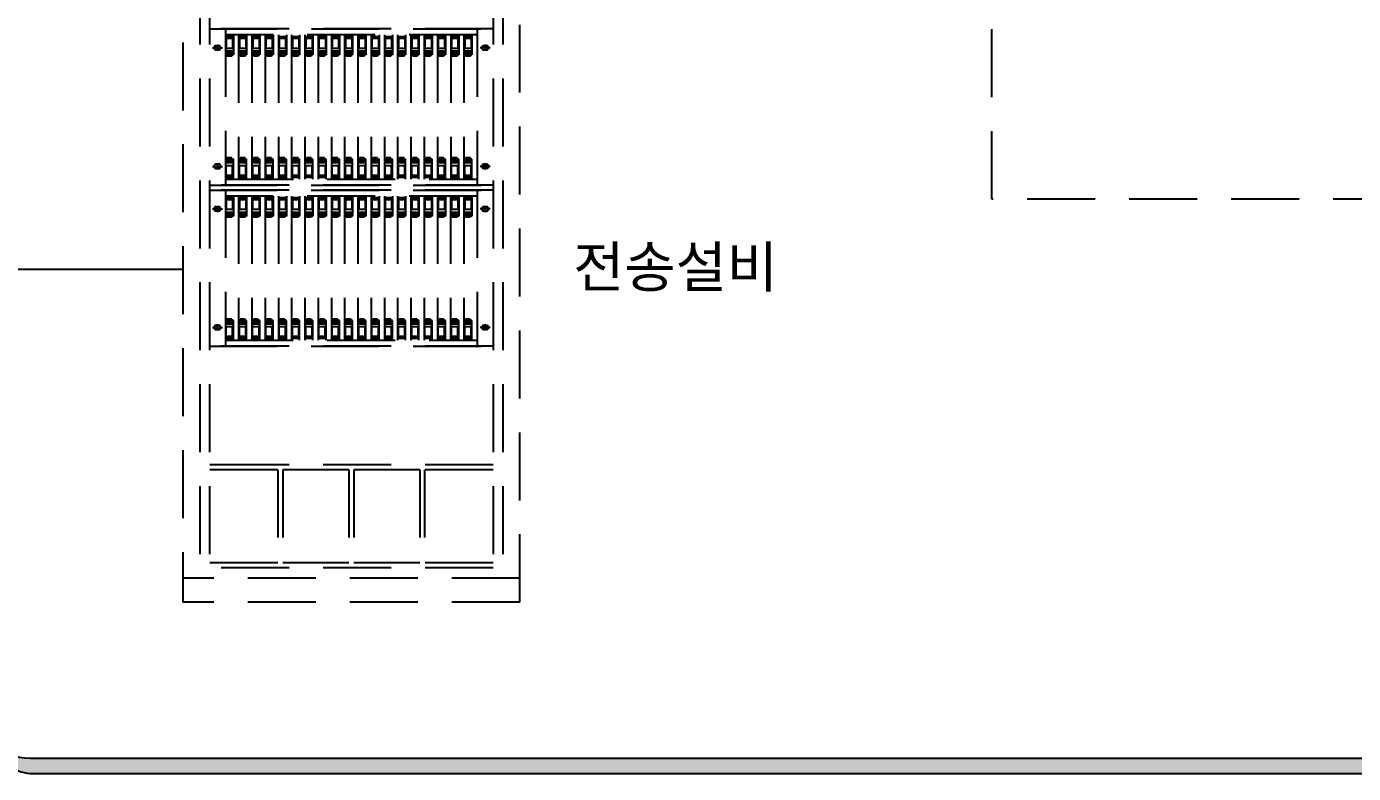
# Model space of a CAD drawing. Header units: millimetres. Extents: x 0 to 2521, y -5 to 594.
# Drawn here: x 2320.2 to 2417.8, y 279.1 to 334.1 of the extents above; entities that cross this region are included whole.
import ezdxf
from ezdxf.enums import TextEntityAlignment as Align

# ---------------------------------------------------------------- set-up
doc = ezdxf.new("R2010")
doc.units = ezdxf.units.MM
doc.header["$LTSCALE"] = 10
doc.linetypes.add('A-DASHD01', pattern=[0.75, 0.5, -0.25])
doc.linetypes.add('HIDDEN', pattern=[0.375, 0.25, -0.125])
for name, color, linetype in [('CZ-LIN1', 7, 'Continuous'), ('CZ-SYMB', 2, 'Continuous'), ('CZ-TABL', 7, 'Continuous'), ('TT-COMM-CABL', 4, 'Continuous'), ('TT-COMM-TEXT', 3, 'Continuous'), ('TT-WAVE-REPT', 4, 'Continuous')]:
    doc.layers.add(name, color=color, linetype=linetype)
doc.styles.get("Standard").update_dxf_attribs({"font": 'GulimChe.ttf'})

msp = doc.modelspace()

# ---------------------------------------------------------------- hatches: boundary and pattern name
at = {"layer": 'CZ-TABL'}
h = msp.add_hatch(color=256, dxfattribs=at)
edge = h.paths.add_edge_path()
edge.add_arc((2321.011, 283.656), 4.556, 172.75623, 263.45156)
edge.add_line((2320.491, 279.13), (2478.352, 279.13))
edge.add_arc((2478.352, 284.23), 5.101, 270, 360)
edge.add_line((2483.452, 284.23), (2483.452, 450.438))
edge.add_arc((2478.954, 449.954), 4.524, 6.13869, 97.65352)
edge.add_arc((2478.352, 450.438), 4, 0, 90, ccw=False)
edge.add_line((2482.352, 450.438), (2482.352, 284.23))
edge.add_arc((2478.352, 284.23), 4, -90, 0, ccw=False)
edge.add_line((2478.352, 280.23), (2320.491, 280.23))
edge.add_arc((2320.491, 284.23), 4, 180, 270, ccw=False)

# ---------------------------------------------------------------- linework, layer by layer
at = {"layer": 'CZ-LIN1', "ltscale": 10}
msp.add_lwpolyline([(2316.491, 454.438), (2478.352, 454.438, -0.414214), (2482.352, 450.438), (2482.352, 284.23, -0.414214), (2478.352, 280.23), (2320.491, 280.23, -0.414214), (2316.491, 284.23), (2316.491, 454.438)], format="xyb", close=True, dxfattribs=at)
at = {"layer": 'CZ-SYMB', "linetype": 'A-DASHD01'}
for p, q in [((2331.716, 355.423), (2331.716, 291.726)), ((2331.716, 355.423), (2331.716, 291.726)), ((2356.487, 291.726), (2356.487, 355.423)), ((2356.487, 291.726), (2356.487, 355.423)), ((2332.955, 352.769), (2332.955, 293.495)), ((2332.955, 352.769), (2332.955, 293.495)), ((2333.663, 352.769), (2333.663, 293.495)), ((2333.663, 352.769), (2333.663, 293.495)), ((2354.541, 352.769), (2354.541, 293.495)), ((2354.541, 352.769), (2354.541, 293.495)), ((2355.249, 352.769), (2355.249, 293.495)), ((2355.249, 352.769), (2355.249, 293.495)), ((2333.663, 333.915), (2354.541, 333.915)), ((2354.541, 333.915), (2333.663, 333.915)), ((2334.841, 333.915), (2334.841, 322.414)), ((2353.361, 333.915), (2353.361, 322.414)), ((2353.361, 333.472), (2334.839, 333.472)), ((2335.428, 333.337), (2334.839, 333.337)), ((2335.37, 333.202), (2334.898, 333.202)), ((2334.898, 333.202), (2334.898, 332.475)), ((2335.37, 333.202), (2335.37, 332.475)), ((2335.428, 333.472), (2335.428, 332.003)), ((2335.814, 333.472), (2335.814, 322.856)), ((2336.403, 333.337), (2335.814, 333.337)), ((2335.873, 333.202), (2335.873, 332.475)), ((2336.344, 333.202), (2335.873, 333.202)), ((2336.344, 333.202), (2336.344, 332.475)), ((2336.403, 333.472), (2336.403, 332.003)), ((2336.789, 333.472), (2336.789, 322.856)), ((2337.378, 333.337), (2336.789, 333.337)), ((2336.848, 333.202), (2336.848, 332.475)), ((2337.319, 333.202), (2336.848, 333.202)), ((2337.319, 333.202), (2337.319, 332.475)), ((2337.378, 333.472), (2337.378, 332.003)), ((2337.764, 333.472), (2337.764, 322.856)), ((2338.353, 333.337), (2337.764, 333.337)), ((2337.823, 333.202), (2337.823, 332.475)), ((2338.294, 333.202), (2337.823, 333.202)), ((2338.294, 333.202), (2338.294, 332.475)), ((2338.353, 333.472), (2338.353, 332.003)), ((2338.739, 333.472), (2338.739, 322.856)), ((2339.328, 333.337), (2338.739, 333.337)), ((2338.798, 333.202), (2338.798, 332.475)), ((2339.269, 333.202), (2338.798, 333.202)), ((2339.269, 333.202), (2339.269, 332.475)), ((2339.328, 333.472), (2339.328, 332.003)), ((2339.714, 333.472), (2339.714, 322.856)), ((2340.303, 333.337), (2339.714, 333.337)), ((2339.773, 333.202), (2339.773, 332.475)), ((2340.244, 333.202), (2339.773, 333.202)), ((2340.244, 333.202), (2340.244, 332.475)), ((2340.303, 333.472), (2340.303, 332.003)), ((2340.688, 333.472), (2340.688, 322.856)), ((2341.277, 333.337), (2340.688, 333.337)), ((2340.747, 333.202), (2340.747, 332.475)), ((2341.219, 333.202), (2340.747, 333.202)), ((2341.219, 333.202), (2341.219, 332.475)), ((2341.277, 333.472), (2341.277, 332.003)), ((2341.663, 333.472), (2341.663, 322.856)), ((2342.252, 333.337), (2341.663, 333.337)), ((2341.722, 333.202), (2341.722, 332.475)), ((2342.193, 333.202), (2341.722, 333.202)), ((2342.193, 333.202), (2342.193, 332.475)), ((2342.252, 333.472), (2342.252, 332.003)), ((2342.638, 333.472), (2342.638, 322.856)), ((2343.227, 333.337), (2342.638, 333.337)), ((2342.697, 333.202), (2342.697, 332.475)), ((2343.168, 333.202), (2342.697, 333.202)), ((2343.168, 333.202), (2343.168, 332.475)), ((2343.227, 333.472), (2343.227, 332.003)), ((2343.613, 333.472), (2343.613, 322.856)), ((2344.202, 333.337), (2343.613, 333.337)), ((2344.143, 333.202), (2343.672, 333.202)), ((2343.672, 333.202), (2343.672, 332.475)), ((2344.143, 333.202), (2344.143, 332.475)), ((2344.202, 333.472), (2344.202, 332.003)), ((2344.588, 333.472), (2344.588, 322.856)), ((2345.177, 333.337), (2344.588, 333.337)), ((2344.647, 333.202), (2344.647, 332.475)), ((2345.118, 333.202), (2344.647, 333.202)), ((2345.118, 333.202), (2345.118, 332.475)), ((2345.177, 333.472), (2345.177, 332.003)), ((2345.563, 333.472), (2345.563, 322.856)), ((2346.152, 333.337), (2345.563, 333.337)), ((2345.622, 333.202), (2345.622, 332.475)), ((2346.093, 333.202), (2345.622, 333.202)), ((2346.093, 333.202), (2346.093, 332.475)), ((2346.152, 333.472), (2346.152, 332.003)), ((2346.537, 333.472), (2346.537, 322.856)), ((2347.126, 333.337), (2346.537, 333.337)), ((2346.596, 333.202), (2346.596, 332.475)), ((2347.068, 333.202), (2346.596, 333.202)), ((2347.068, 333.202), (2347.068, 332.475)), ((2347.126, 333.472), (2347.126, 332.003)), ((2347.512, 333.472), (2347.512, 322.856)), ((2348.101, 333.337), (2347.512, 333.337)), ((2347.571, 333.202), (2347.571, 332.475)), ((2348.042, 333.202), (2347.571, 333.202)), ((2348.042, 333.202), (2348.042, 332.475)), ((2348.101, 333.472), (2348.101, 332.003)), ((2348.487, 333.472), (2348.487, 322.856)), ((2349.076, 333.337), (2348.487, 333.337)), ((2348.546, 333.202), (2348.546, 332.475)), ((2349.017, 333.202), (2348.546, 333.202)), ((2349.017, 333.202), (2349.017, 332.475)), ((2349.076, 333.472), (2349.076, 332.003)), ((2349.462, 333.472), (2349.462, 322.856)), ((2350.051, 333.337), (2349.462, 333.337)), ((2349.521, 333.202), (2349.521, 332.475)), ((2349.992, 333.202), (2349.521, 333.202)), ((2349.992, 333.202), (2349.992, 332.475)), ((2350.051, 333.472), (2350.051, 332.003)), ((2350.437, 333.472), (2350.437, 322.856)), ((2351.026, 333.337), (2350.437, 333.337)), ((2350.496, 333.202), (2350.496, 332.475)), ((2350.967, 333.202), (2350.496, 333.202)), ((2350.967, 333.202), (2350.967, 332.475)), ((2351.026, 333.472), (2351.026, 332.003)), ((2351.412, 333.472), (2351.412, 322.856)), ((2352.001, 333.337), (2351.412, 333.337)), ((2351.471, 333.202), (2351.471, 332.475)), ((2351.942, 333.202), (2351.471, 333.202)), ((2351.942, 333.202), (2351.942, 332.475)), ((2352.001, 333.472), (2352.001, 332.003)), ((2352.386, 333.472), (2352.386, 322.856)), ((2352.976, 333.337), (2352.387, 333.337)), ((2352.445, 333.202), (2352.445, 332.475)), ((2352.917, 333.202), (2352.445, 333.202)), ((2352.917, 333.202), (2352.917, 332.475)), ((2352.976, 333.472), (2352.976, 332.003)), ((2333.883, 332.526), (2334.624, 332.526)), ((2334.253, 332.757), (2334.253, 332.295)), ((2335.428, 332.273), (2334.839, 332.273)), ((2335.428, 332.138), (2334.839, 332.138)), ((2335.428, 332.07), (2334.839, 332.07)), ((2335.428, 332.003), (2334.839, 332.003)), ((2335.37, 332.475), (2334.898, 332.475)), ((2334.957, 332.003), (2334.957, 331.908)), ((2335.311, 331.908), (2334.957, 331.908)), ((2335.311, 332.003), (2335.311, 331.908)), ((2336.403, 332.273), (2335.814, 332.273)), ((2336.403, 332.138), (2335.814, 332.138)), ((2336.403, 332.07), (2335.814, 332.07)), ((2336.403, 332.003), (2335.814, 332.003)), ((2336.344, 332.475), (2335.873, 332.475)), ((2335.932, 332.003), (2335.932, 331.908)), ((2336.286, 331.908), (2335.932, 331.908)), ((2336.286, 332.003), (2336.286, 331.908)), ((2337.378, 332.273), (2336.789, 332.273)), ((2337.378, 332.138), (2336.789, 332.138)), ((2337.378, 332.07), (2336.789, 332.07)), ((2337.378, 332.003), (2336.789, 332.003)), ((2337.319, 332.475), (2336.848, 332.475)), ((2336.907, 332.003), (2336.907, 331.908)), ((2337.26, 331.908), (2336.907, 331.908)), ((2337.26, 332.003), (2337.26, 331.908)), ((2338.353, 332.273), (2337.764, 332.273)), ((2338.353, 332.138), (2337.764, 332.138)), ((2338.353, 332.07), (2337.764, 332.07)), ((2338.353, 332.003), (2337.764, 332.003)), ((2338.294, 332.475), (2337.823, 332.475)), ((2337.882, 332.003), (2337.882, 331.908)), ((2338.235, 331.908), (2337.882, 331.908)), ((2338.235, 332.003), (2338.235, 331.908)), ((2339.328, 332.273), (2338.739, 332.273)), ((2339.328, 332.138), (2338.739, 332.138)), ((2339.328, 332.07), (2338.739, 332.07)), ((2339.328, 332.003), (2338.739, 332.003)), ((2339.269, 332.475), (2338.798, 332.475)), ((2338.857, 332.003), (2338.857, 331.908)), ((2339.21, 331.908), (2338.857, 331.908)), ((2339.21, 332.003), (2339.21, 331.908)), ((2340.303, 332.273), (2339.714, 332.273)), ((2340.303, 332.138), (2339.714, 332.138)), ((2340.303, 332.07), (2339.714, 332.07)), ((2340.303, 332.003), (2339.714, 332.003)), ((2340.244, 332.475), (2339.773, 332.475)), ((2339.831, 332.003), (2339.831, 331.908)), ((2340.185, 331.908), (2339.831, 331.908)), ((2340.185, 332.003), (2340.185, 331.908)), ((2341.277, 332.273), (2340.688, 332.273)), ((2341.277, 332.138), (2340.688, 332.138)), ((2341.277, 332.07), (2340.688, 332.07)), ((2341.277, 332.003), (2340.688, 332.003)), ((2341.219, 332.475), (2340.747, 332.475)), ((2340.806, 332.003), (2340.806, 331.908)), ((2341.16, 331.908), (2340.806, 331.908)), ((2341.16, 332.003), (2341.16, 331.908)), ((2342.252, 332.273), (2341.663, 332.273)), ((2342.252, 332.138), (2341.663, 332.138)), ((2342.252, 332.07), (2341.663, 332.07)), ((2342.252, 332.003), (2341.663, 332.003)), ((2342.193, 332.475), (2341.722, 332.475)), ((2341.781, 332.003), (2341.781, 331.908)), ((2342.135, 331.908), (2341.781, 331.908)), ((2342.135, 332.003), (2342.135, 331.908)), ((2343.227, 332.273), (2342.638, 332.273)), ((2343.227, 332.138), (2342.638, 332.138)), ((2343.227, 332.07), (2342.638, 332.07)), ((2343.227, 332.003), (2342.638, 332.003)), ((2343.168, 332.475), (2342.697, 332.475)), ((2342.756, 332.003), (2342.756, 331.908)), ((2343.109, 331.908), (2342.756, 331.908)), ((2343.109, 332.003), (2343.109, 331.908)), ((2344.202, 332.273), (2343.613, 332.273)), ((2344.202, 332.138), (2343.613, 332.138)), ((2344.202, 332.07), (2343.613, 332.07)), ((2344.202, 332.003), (2343.613, 332.003)), ((2344.143, 332.475), (2343.672, 332.475)), ((2343.731, 332.003), (2343.731, 331.908)), ((2344.084, 331.908), (2343.731, 331.908)), ((2344.084, 332.003), (2344.084, 331.908)), ((2345.177, 332.273), (2344.588, 332.273)), ((2345.177, 332.138), (2344.588, 332.138)), ((2345.177, 332.07), (2344.588, 332.07)), ((2345.177, 332.003), (2344.588, 332.003)), ((2345.118, 332.475), (2344.647, 332.475)), ((2344.706, 332.003), (2344.706, 331.908)), ((2345.059, 331.908), (2344.706, 331.908)), ((2345.059, 332.003), (2345.059, 331.908)), ((2346.152, 332.273), (2345.563, 332.273)), ((2346.152, 332.138), (2345.563, 332.138)), ((2346.152, 332.07), (2345.563, 332.07)), ((2346.152, 332.003), (2345.563, 332.003)), ((2346.093, 332.475), (2345.622, 332.475)), ((2345.68, 332.003), (2345.68, 331.908)), ((2346.034, 331.908), (2345.68, 331.908)), ((2346.034, 332.003), (2346.034, 331.908)), ((2347.126, 332.273), (2346.537, 332.273)), ((2347.126, 332.138), (2346.537, 332.138)), ((2347.126, 332.07), (2346.537, 332.07)), ((2347.126, 332.003), (2346.537, 332.003)), ((2347.068, 332.475), (2346.596, 332.475)), ((2346.655, 332.003), (2346.655, 331.908)), ((2347.009, 331.908), (2346.655, 331.908)), ((2347.009, 332.003), (2347.009, 331.908)), ((2348.101, 332.273), (2347.512, 332.273)), ((2348.101, 332.138), (2347.512, 332.138)), ((2348.101, 332.07), (2347.512, 332.07)), ((2348.101, 332.003), (2347.512, 332.003)), ((2348.042, 332.475), (2347.571, 332.475)), ((2347.63, 332.003), (2347.63, 331.908)), ((2347.984, 331.908), (2347.63, 331.908)), ((2347.984, 332.003), (2347.984, 331.908)), ((2349.076, 332.273), (2348.487, 332.273)), ((2349.076, 332.138), (2348.487, 332.138)), ((2349.076, 332.07), (2348.487, 332.07)), ((2349.076, 332.003), (2348.487, 332.003)), ((2349.017, 332.475), (2348.546, 332.475)), ((2348.605, 332.003), (2348.605, 331.908)), ((2348.958, 331.908), (2348.605, 331.908)), ((2348.958, 332.003), (2348.958, 331.908)), ((2350.051, 332.273), (2349.462, 332.273)), ((2350.051, 332.138), (2349.462, 332.138)), ((2350.051, 332.07), (2349.462, 332.07)), ((2350.051, 332.003), (2349.462, 332.003)), ((2349.992, 332.475), (2349.521, 332.475)), ((2349.58, 332.003), (2349.58, 331.908)), ((2349.933, 331.908), (2349.58, 331.908)), ((2349.933, 332.003), (2349.933, 331.908)), ((2351.026, 332.273), (2350.437, 332.273)), ((2351.026, 332.138), (2350.437, 332.138)), ((2351.026, 332.07), (2350.437, 332.07)), ((2351.026, 332.003), (2350.437, 332.003)), ((2350.967, 332.475), (2350.496, 332.475)), ((2350.555, 332.003), (2350.555, 331.908)), ((2350.908, 331.908), (2350.555, 331.908)), ((2350.908, 332.003), (2350.908, 331.908)), ((2352.001, 332.273), (2351.412, 332.273)), ((2352.001, 332.138), (2351.412, 332.138)), ((2352.001, 332.07), (2351.412, 332.07)), ((2352.001, 332.003), (2351.412, 332.003)), ((2351.942, 332.475), (2351.471, 332.475)), ((2351.529, 332.003), (2351.529, 331.908)), ((2351.883, 331.908), (2351.529, 331.908)), ((2351.883, 332.003), (2351.883, 331.908)), ((2352.976, 332.273), (2352.387, 332.273)), ((2352.976, 332.138), (2352.387, 332.138)), ((2352.976, 332.07), (2352.387, 332.07)), ((2352.976, 332.003), (2352.387, 332.003)), ((2352.917, 332.475), (2352.445, 332.475)), ((2352.504, 332.003), (2352.504, 331.908)), ((2352.858, 331.908), (2352.504, 331.908)), ((2352.858, 332.003), (2352.858, 331.908)), ((2354.321, 332.526), (2353.58, 332.526)), ((2353.95, 332.757), (2353.95, 332.295)), ((2334.253, 323.571), (2334.253, 324.034)), ((2335.428, 324.326), (2334.839, 324.326)), ((2335.428, 324.258), (2334.839, 324.258)), ((2335.428, 324.191), (2334.839, 324.191)), ((2335.428, 324.056), (2334.839, 324.056)), ((2335.311, 324.42), (2334.957, 324.42)), ((2334.957, 324.326), (2334.957, 324.42)), ((2335.311, 324.326), (2335.311, 324.42)), ((2335.428, 322.856), (2335.428, 324.326)), ((2336.403, 324.326), (2335.814, 324.326)), ((2336.403, 324.258), (2335.814, 324.258)), ((2336.403, 324.191), (2335.814, 324.191)), ((2336.403, 324.056), (2335.814, 324.056)), ((2336.286, 324.42), (2335.932, 324.42)), ((2335.932, 324.326), (2335.932, 324.42)), ((2336.286, 324.326), (2336.286, 324.42)), ((2336.403, 322.856), (2336.403, 324.326)), ((2337.378, 324.326), (2336.789, 324.326)), ((2337.378, 324.258), (2336.789, 324.258)), ((2337.378, 324.191), (2336.789, 324.191)), ((2337.378, 324.056), (2336.789, 324.056)), ((2337.26, 324.42), (2336.907, 324.42)), ((2336.907, 324.326), (2336.907, 324.42)), ((2337.26, 324.326), (2337.26, 324.42)), ((2337.378, 322.856), (2337.378, 324.326)), ((2338.353, 324.326), (2337.764, 324.326)), ((2338.353, 324.258), (2337.764, 324.258)), ((2338.353, 324.191), (2337.764, 324.191)), ((2338.353, 324.056), (2337.764, 324.056)), ((2338.235, 324.42), (2337.882, 324.42)), ((2337.882, 324.326), (2337.882, 324.42)), ((2338.235, 324.326), (2338.235, 324.42)), ((2338.353, 322.856), (2338.353, 324.326)), ((2339.328, 324.326), (2338.739, 324.326)), ((2339.328, 324.258), (2338.739, 324.258)), ((2339.328, 324.191), (2338.739, 324.191)), ((2339.328, 324.056), (2338.739, 324.056)), ((2339.21, 324.42), (2338.857, 324.42)), ((2338.857, 324.326), (2338.857, 324.42)), ((2339.21, 324.326), (2339.21, 324.42)), ((2339.328, 322.856), (2339.328, 324.326)), ((2340.303, 324.326), (2339.714, 324.326)), ((2340.303, 324.258), (2339.714, 324.258)), ((2340.303, 324.191), (2339.714, 324.191)), ((2340.303, 324.056), (2339.714, 324.056)), ((2340.185, 324.42), (2339.831, 324.42)), ((2339.831, 324.326), (2339.831, 324.42)), ((2340.185, 324.326), (2340.185, 324.42)), ((2340.303, 322.856), (2340.303, 324.326)), ((2341.277, 324.326), (2340.688, 324.326)), ((2341.277, 324.258), (2340.688, 324.258)), ((2341.277, 324.191), (2340.688, 324.191)), ((2341.277, 324.056), (2340.688, 324.056)), ((2341.16, 324.42), (2340.806, 324.42)), ((2340.806, 324.326), (2340.806, 324.42)), ((2341.16, 324.326), (2341.16, 324.42)), ((2341.277, 322.856), (2341.277, 324.326)), ((2342.252, 324.326), (2341.663, 324.326)), ((2342.252, 324.258), (2341.663, 324.258)), ((2342.252, 324.191), (2341.663, 324.191)), ((2342.252, 324.056), (2341.663, 324.056)), ((2342.135, 324.42), (2341.781, 324.42)), ((2341.781, 324.326), (2341.781, 324.42)), ((2342.135, 324.326), (2342.135, 324.42)), ((2342.252, 322.856), (2342.252, 324.326)), ((2343.227, 324.326), (2342.638, 324.326)), ((2343.227, 324.258), (2342.638, 324.258)), ((2343.227, 324.191), (2342.638, 324.191)), ((2343.227, 324.056), (2342.638, 324.056)), ((2343.109, 324.42), (2342.756, 324.42)), ((2342.756, 324.326), (2342.756, 324.42)), ((2343.109, 324.326), (2343.109, 324.42)), ((2343.227, 322.856), (2343.227, 324.326)), ((2344.202, 324.326), (2343.613, 324.326)), ((2344.202, 324.258), (2343.613, 324.258)), ((2344.202, 324.191), (2343.613, 324.191)), ((2344.202, 324.056), (2343.613, 324.056)), ((2344.084, 324.42), (2343.731, 324.42)), ((2343.731, 324.326), (2343.731, 324.42)), ((2344.084, 324.326), (2344.084, 324.42)), ((2344.202, 322.856), (2344.202, 324.326)), ((2345.177, 324.326), (2344.588, 324.326)), ((2345.177, 324.258), (2344.588, 324.258)), ((2345.177, 324.191), (2344.588, 324.191)), ((2345.177, 324.056), (2344.588, 324.056)), ((2345.059, 324.42), (2344.706, 324.42)), ((2344.706, 324.326), (2344.706, 324.42)), ((2345.059, 324.326), (2345.059, 324.42)), ((2345.177, 322.856), (2345.177, 324.326)), ((2346.152, 324.326), (2345.563, 324.326)), ((2346.152, 324.258), (2345.563, 324.258)), ((2346.152, 324.191), (2345.563, 324.191)), ((2346.152, 324.056), (2345.563, 324.056)), ((2346.034, 324.42), (2345.68, 324.42)), ((2345.68, 324.326), (2345.68, 324.42)), ((2346.034, 324.326), (2346.034, 324.42)), ((2346.152, 322.856), (2346.152, 324.326)), ((2347.126, 324.326), (2346.537, 324.326)), ((2347.126, 324.258), (2346.537, 324.258)), ((2347.126, 324.191), (2346.537, 324.191)), ((2347.126, 324.056), (2346.537, 324.056)), ((2347.009, 324.42), (2346.655, 324.42)), ((2346.655, 324.326), (2346.655, 324.42)), ((2347.009, 324.326), (2347.009, 324.42)), ((2347.126, 322.856), (2347.126, 324.326)), ((2348.101, 324.326), (2347.512, 324.326)), ((2348.101, 324.258), (2347.512, 324.258)), ((2348.101, 324.191), (2347.512, 324.191)), ((2348.101, 324.056), (2347.512, 324.056)), ((2347.984, 324.42), (2347.63, 324.42)), ((2347.63, 324.326), (2347.63, 324.42)), ((2347.984, 324.326), (2347.984, 324.42)), ((2348.101, 322.856), (2348.101, 324.326)), ((2349.076, 324.326), (2348.487, 324.326)), ((2349.076, 324.258), (2348.487, 324.258)), ((2349.076, 324.191), (2348.487, 324.191)), ((2349.076, 324.056), (2348.487, 324.056)), ((2348.958, 324.42), (2348.605, 324.42)), ((2348.605, 324.326), (2348.605, 324.42)), ((2348.958, 324.326), (2348.958, 324.42)), ((2349.076, 322.856), (2349.076, 324.326)), ((2350.051, 324.326), (2349.462, 324.326)), ((2350.051, 324.258), (2349.462, 324.258)), ((2350.051, 324.191), (2349.462, 324.191)), ((2350.051, 324.056), (2349.462, 324.056)), ((2349.933, 324.42), (2349.58, 324.42)), ((2349.58, 324.326), (2349.58, 324.42)), ((2349.933, 324.326), (2349.933, 324.42)), ((2350.051, 322.856), (2350.051, 324.326)), ((2351.026, 324.326), (2350.437, 324.326)), ((2351.026, 324.258), (2350.437, 324.258)), ((2351.026, 324.191), (2350.437, 324.191)), ((2351.026, 324.056), (2350.437, 324.056)), ((2350.908, 324.42), (2350.555, 324.42)), ((2350.555, 324.326), (2350.555, 324.42)), ((2350.908, 324.326), (2350.908, 324.42)), ((2351.026, 322.856), (2351.026, 324.326)), ((2352.001, 324.326), (2351.412, 324.326)), ((2352.001, 324.258), (2351.412, 324.258)), ((2352.001, 324.191), (2351.412, 324.191)), ((2352.001, 324.056), (2351.412, 324.056)), ((2351.883, 324.42), (2351.529, 324.42)), ((2351.529, 324.326), (2351.529, 324.42)), ((2351.883, 324.326), (2351.883, 324.42)), ((2352.001, 322.856), (2352.001, 324.326)), ((2352.976, 324.326), (2352.387, 324.326)), ((2352.976, 324.258), (2352.387, 324.258)), ((2352.976, 324.191), (2352.387, 324.191)), ((2352.976, 324.056), (2352.387, 324.056)), ((2352.858, 324.42), (2352.504, 324.42)), ((2352.504, 324.326), (2352.504, 324.42)), ((2352.858, 324.326), (2352.858, 324.42)), ((2352.976, 322.856), (2352.976, 324.326)), ((2353.95, 323.571), (2353.95, 324.034)), ((2333.883, 323.802), (2334.624, 323.802)), ((2335.37, 323.853), (2334.898, 323.853)), ((2334.898, 323.126), (2334.898, 323.853)), ((2335.37, 323.126), (2334.898, 323.126)), ((2335.37, 323.126), (2335.37, 323.853)), ((2335.873, 323.126), (2335.873, 323.853)), ((2336.344, 323.853), (2335.873, 323.853)), ((2336.344, 323.126), (2335.873, 323.126)), ((2336.344, 323.126), (2336.344, 323.853)), ((2336.848, 323.126), (2336.848, 323.853)), ((2337.319, 323.853), (2336.848, 323.853)), ((2337.319, 323.126), (2336.848, 323.126)), ((2337.319, 323.126), (2337.319, 323.853)), ((2337.823, 323.126), (2337.823, 323.853)), ((2338.294, 323.853), (2337.823, 323.853)), ((2338.294, 323.126), (2337.823, 323.126)), ((2338.294, 323.126), (2338.294, 323.853)), ((2338.798, 323.126), (2338.798, 323.853)), ((2339.269, 323.853), (2338.798, 323.853)), ((2339.269, 323.126), (2338.798, 323.126)), ((2339.269, 323.126), (2339.269, 323.853)), ((2339.773, 323.126), (2339.773, 323.853)), ((2340.244, 323.853), (2339.773, 323.853)), ((2340.244, 323.126), (2339.773, 323.126)), ((2340.244, 323.126), (2340.244, 323.853)), ((2340.747, 323.126), (2340.747, 323.853)), ((2341.219, 323.853), (2340.747, 323.853)), ((2341.219, 323.126), (2340.747, 323.126)), ((2341.219, 323.126), (2341.219, 323.853)), ((2341.722, 323.126), (2341.722, 323.853)), ((2342.193, 323.853), (2341.722, 323.853)), ((2342.193, 323.126), (2341.722, 323.126)), ((2342.193, 323.126), (2342.193, 323.853)), ((2342.697, 323.126), (2342.697, 323.853)), ((2343.168, 323.853), (2342.697, 323.853)), ((2343.168, 323.126), (2342.697, 323.126)), ((2343.168, 323.126), (2343.168, 323.853)), ((2344.143, 323.853), (2343.672, 323.853)), ((2343.672, 323.126), (2343.672, 323.853)), ((2344.143, 323.126), (2343.672, 323.126)), ((2344.143, 323.126), (2344.143, 323.853)), ((2344.647, 323.126), (2344.647, 323.853)), ((2345.118, 323.853), (2344.647, 323.853)), ((2345.118, 323.126), (2344.647, 323.126)), ((2345.118, 323.126), (2345.118, 323.853)), ((2345.622, 323.126), (2345.622, 323.853)), ((2346.093, 323.853), (2345.622, 323.853)), ((2346.093, 323.126), (2345.622, 323.126)), ((2346.093, 323.126), (2346.093, 323.853)), ((2346.596, 323.126), (2346.596, 323.853)), ((2347.068, 323.853), (2346.596, 323.853)), ((2347.068, 323.126), (2346.596, 323.126)), ((2347.068, 323.126), (2347.068, 323.853)), ((2347.571, 323.126), (2347.571, 323.853)), ((2348.042, 323.853), (2347.571, 323.853)), ((2348.042, 323.126), (2347.571, 323.126)), ((2348.042, 323.126), (2348.042, 323.853)), ((2348.546, 323.126), (2348.546, 323.853)), ((2349.017, 323.853), (2348.546, 323.853)), ((2349.017, 323.126), (2348.546, 323.126)), ((2349.017, 323.126), (2349.017, 323.853)), ((2349.992, 323.853), (2349.521, 323.853)), ((2349.521, 323.126), (2349.521, 323.853)), ((2349.992, 323.126), (2349.521, 323.126)), ((2349.992, 323.126), (2349.992, 323.853)), ((2350.496, 323.126), (2350.496, 323.853)), ((2350.967, 323.853), (2350.496, 323.853)), ((2350.967, 323.126), (2350.496, 323.126)), ((2350.967, 323.126), (2350.967, 323.853)), ((2351.471, 323.126), (2351.471, 323.853)), ((2351.942, 323.853), (2351.471, 323.853)), ((2351.942, 323.126), (2351.471, 323.126)), ((2351.942, 323.126), (2351.942, 323.853)), ((2352.445, 323.126), (2352.445, 323.853)), ((2352.917, 323.853), (2352.445, 323.853)), ((2352.917, 323.126), (2352.445, 323.126)), ((2352.917, 323.126), (2352.917, 323.853)), ((2354.321, 323.802), (2353.58, 323.802)), ((2354.54, 322.414), (2333.661, 322.414)), ((2333.661, 322.414), (2354.54, 322.414)), ((2333.661, 322.414), (2354.54, 322.414)), ((2354.54, 322.414), (2333.661, 322.414)), ((2333.661, 322.414), (2354.54, 322.414)), ((2335.428, 322.991), (2334.839, 322.991)), ((2334.839, 322.856), (2353.361, 322.856)), ((2336.403, 322.991), (2335.814, 322.991)), ((2337.378, 322.991), (2336.789, 322.991)), ((2338.353, 322.991), (2337.764, 322.991)), ((2339.328, 322.991), (2338.739, 322.991)), ((2340.303, 322.991), (2339.714, 322.991)), ((2341.277, 322.991), (2340.688, 322.991)), ((2342.252, 322.991), (2341.663, 322.991)), ((2343.227, 322.991), (2342.638, 322.991)), ((2344.202, 322.991), (2343.613, 322.991)), ((2345.177, 322.991), (2344.588, 322.991)), ((2346.152, 322.991), (2345.563, 322.991)), ((2347.126, 322.991), (2346.537, 322.991)), ((2348.101, 322.991), (2347.512, 322.991)), ((2349.076, 322.991), (2348.487, 322.991)), ((2350.051, 322.991), (2349.462, 322.991)), ((2351.026, 322.991), (2350.437, 322.991)), ((2352.001, 322.991), (2351.412, 322.991)), ((2352.976, 322.991), (2352.387, 322.991)), ((2354.54, 322.06), (2333.661, 322.06)), ((2333.661, 322.06), (2354.54, 322.06)), ((2353.36, 321.618), (2334.838, 321.618)), ((2335.427, 321.483), (2334.838, 321.483)), ((2334.839, 322.06), (2334.839, 310.559)), ((2335.369, 321.348), (2334.897, 321.348)), ((2334.897, 321.348), (2334.897, 320.62)), ((2335.369, 321.348), (2335.369, 320.62)), ((2335.427, 321.618), (2335.427, 320.148)), ((2335.813, 321.618), (2335.813, 311.001)), ((2336.402, 321.483), (2335.813, 321.483)), ((2336.343, 321.348), (2335.872, 321.348)), ((2335.872, 321.348), (2335.872, 320.62)), ((2336.343, 321.348), (2336.343, 320.62)), ((2336.402, 321.618), (2336.402, 320.148)), ((2336.788, 321.618), (2336.788, 311.001)), ((2337.377, 321.483), (2336.788, 321.483)), ((2337.318, 321.348), (2336.847, 321.348)), ((2336.847, 321.348), (2336.847, 320.62)), ((2337.318, 321.348), (2337.318, 320.62)), ((2337.377, 321.618), (2337.377, 320.148)), ((2337.763, 321.618), (2337.763, 311.001)), ((2338.352, 321.483), (2337.763, 321.483)), ((2338.293, 321.348), (2337.822, 321.348)), ((2337.822, 321.348), (2337.822, 320.62)), ((2338.293, 321.348), (2338.293, 320.62)), ((2338.352, 321.618), (2338.352, 320.148)), ((2338.738, 321.618), (2338.738, 311.001)), ((2339.327, 321.483), (2338.738, 321.483)), ((2339.268, 321.348), (2338.797, 321.348)), ((2338.797, 321.348), (2338.797, 320.62)), ((2339.268, 321.348), (2339.268, 320.62)), ((2339.327, 321.618), (2339.327, 320.148)), ((2339.713, 321.618), (2339.713, 311.001)), ((2340.302, 321.483), (2339.713, 321.483)), ((2340.243, 321.348), (2339.772, 321.348)), ((2339.772, 321.348), (2339.772, 320.62)), ((2340.243, 321.348), (2340.243, 320.62)), ((2340.302, 321.618), (2340.302, 320.148)), ((2340.687, 321.618), (2340.687, 311.001)), ((2341.276, 321.483), (2340.687, 321.483)), ((2341.218, 321.348), (2340.746, 321.348)), ((2340.746, 321.348), (2340.746, 320.62)), ((2341.218, 321.348), (2341.218, 320.62)), ((2341.276, 321.618), (2341.276, 320.148)), ((2341.662, 321.618), (2341.662, 311.001)), ((2342.251, 321.483), (2341.662, 321.483)), ((2342.192, 321.348), (2341.721, 321.348)), ((2341.721, 321.348), (2341.721, 320.62)), ((2342.192, 321.348), (2342.192, 320.62)), ((2342.251, 321.618), (2342.251, 320.148)), ((2342.637, 321.618), (2342.637, 311.001)), ((2343.226, 321.483), (2342.637, 321.483)), ((2343.167, 321.348), (2342.696, 321.348)), ((2342.696, 321.348), (2342.696, 320.62)), ((2343.167, 321.348), (2343.167, 320.62)), ((2343.226, 321.618), (2343.226, 320.148)), ((2343.612, 321.618), (2343.612, 311.001)), ((2344.201, 321.483), (2343.612, 321.483)), ((2344.142, 321.348), (2343.671, 321.348)), ((2343.671, 321.348), (2343.671, 320.62)), ((2344.142, 321.348), (2344.142, 320.62)), ((2344.201, 321.618), (2344.201, 320.148)), ((2344.587, 321.618), (2344.587, 311.001)), ((2345.176, 321.483), (2344.587, 321.483)), ((2345.117, 321.348), (2344.646, 321.348)), ((2344.646, 321.348), (2344.646, 320.62)), ((2345.117, 321.348), (2345.117, 320.62)), ((2345.176, 321.618), (2345.176, 320.148)), ((2345.562, 321.618), (2345.562, 311.001)), ((2346.151, 321.483), (2345.562, 321.483)), ((2346.092, 321.348), (2345.621, 321.348)), ((2345.621, 321.348), (2345.621, 320.62)), ((2346.092, 321.348), (2346.092, 320.62)), ((2346.151, 321.618), (2346.151, 320.148)), ((2346.536, 321.618), (2346.536, 311.001)), ((2347.125, 321.483), (2346.536, 321.483)), ((2347.067, 321.348), (2346.595, 321.348)), ((2346.595, 321.348), (2346.595, 320.62)), ((2347.067, 321.348), (2347.067, 320.62)), ((2347.125, 321.618), (2347.125, 320.148)), ((2347.511, 321.618), (2347.511, 311.001)), ((2348.1, 321.483), (2347.511, 321.483)), ((2348.041, 321.348), (2347.57, 321.348)), ((2347.57, 321.348), (2347.57, 320.62)), ((2348.041, 321.348), (2348.041, 320.62)), ((2348.1, 321.618), (2348.1, 320.148)), ((2348.486, 321.618), (2348.486, 311.001)), ((2349.075, 321.483), (2348.486, 321.483)), ((2349.016, 321.348), (2348.545, 321.348)), ((2348.545, 321.348), (2348.545, 320.62)), ((2349.016, 321.348), (2349.016, 320.62)), ((2349.075, 321.618), (2349.075, 320.148)), ((2349.461, 321.618), (2349.461, 311.001)), ((2350.05, 321.483), (2349.461, 321.483)), ((2349.991, 321.348), (2349.52, 321.348)), ((2349.52, 321.348), (2349.52, 320.62)), ((2349.991, 321.348), (2349.991, 320.62)), ((2350.05, 321.618), (2350.05, 320.148)), ((2350.436, 321.618), (2350.436, 311.001)), ((2351.025, 321.483), (2350.436, 321.483)), ((2350.966, 321.348), (2350.495, 321.348)), ((2350.495, 321.348), (2350.495, 320.62)), ((2350.966, 321.348), (2350.966, 320.62)), ((2351.025, 321.618), (2351.025, 320.148)), ((2351.411, 321.618), (2351.411, 311.001)), ((2352, 321.483), (2351.411, 321.483)), ((2351.941, 321.348), (2351.47, 321.348)), ((2351.47, 321.348), (2351.47, 320.62)), ((2351.941, 321.348), (2351.941, 320.62)), ((2352, 321.618), (2352, 320.148)), ((2352.385, 321.618), (2352.385, 311.001)), ((2352.974, 321.483), (2352.385, 321.483)), ((2352.916, 321.348), (2352.444, 321.348)), ((2352.444, 321.348), (2352.444, 320.62)), ((2352.916, 321.348), (2352.916, 320.62)), ((2352.974, 321.618), (2352.974, 320.148)), ((2353.36, 322.06), (2353.36, 310.559)), ((2333.882, 320.671), (2334.623, 320.671)), ((2334.252, 320.903), (2334.252, 320.44)), ((2335.427, 320.418), (2334.838, 320.418)), ((2335.427, 320.283), (2334.838, 320.283)), ((2335.427, 320.216), (2334.838, 320.216)), ((2335.427, 320.148), (2334.838, 320.148)), ((2335.369, 320.62), (2334.897, 320.62)), ((2334.956, 320.148), (2334.956, 320.054)), ((2335.31, 320.148), (2335.31, 320.054)), ((2336.402, 320.418), (2335.813, 320.418)), ((2336.402, 320.283), (2335.813, 320.283)), ((2336.402, 320.216), (2335.813, 320.216)), ((2336.402, 320.148), (2335.813, 320.148)), ((2336.343, 320.62), (2335.872, 320.62)), ((2335.931, 320.148), (2335.931, 320.054)), ((2336.285, 320.148), (2336.285, 320.054)), ((2337.377, 320.418), (2336.788, 320.418)), ((2337.377, 320.283), (2336.788, 320.283)), ((2337.377, 320.216), (2336.788, 320.216)), ((2337.377, 320.148), (2336.788, 320.148)), ((2337.318, 320.62), (2336.847, 320.62)), ((2336.906, 320.148), (2336.906, 320.054)), ((2337.259, 320.148), (2337.259, 320.054)), ((2338.352, 320.418), (2337.763, 320.418)), ((2338.352, 320.283), (2337.763, 320.283)), ((2338.352, 320.216), (2337.763, 320.216)), ((2338.352, 320.148), (2337.763, 320.148)), ((2338.293, 320.62), (2337.822, 320.62)), ((2337.881, 320.148), (2337.881, 320.054)), ((2338.234, 320.148), (2338.234, 320.054)), ((2339.327, 320.418), (2338.738, 320.418)), ((2339.327, 320.283), (2338.738, 320.283)), ((2339.327, 320.216), (2338.738, 320.216)), ((2339.327, 320.148), (2338.738, 320.148)), ((2339.268, 320.62), (2338.797, 320.62)), ((2338.856, 320.148), (2338.856, 320.054)), ((2339.209, 320.148), (2339.209, 320.054)), ((2340.302, 320.418), (2339.713, 320.418)), ((2340.302, 320.283), (2339.713, 320.283)), ((2340.302, 320.216), (2339.713, 320.216)), ((2340.302, 320.148), (2339.713, 320.148)), ((2340.243, 320.62), (2339.772, 320.62)), ((2339.83, 320.148), (2339.83, 320.054)), ((2340.184, 320.148), (2340.184, 320.054)), ((2341.276, 320.418), (2340.687, 320.418)), ((2341.276, 320.283), (2340.687, 320.283)), ((2341.276, 320.216), (2340.687, 320.216)), ((2341.276, 320.148), (2340.687, 320.148)), ((2341.218, 320.62), (2340.746, 320.62)), ((2340.805, 320.148), (2340.805, 320.054)), ((2341.159, 320.148), (2341.159, 320.054)), ((2342.251, 320.418), (2341.662, 320.418)), ((2342.251, 320.283), (2341.662, 320.283)), ((2342.251, 320.216), (2341.662, 320.216)), ((2342.251, 320.148), (2341.662, 320.148)), ((2342.192, 320.62), (2341.721, 320.62)), ((2341.78, 320.148), (2341.78, 320.054)), ((2342.134, 320.148), (2342.134, 320.054)), ((2343.226, 320.418), (2342.637, 320.418)), ((2343.226, 320.283), (2342.637, 320.283)), ((2343.226, 320.216), (2342.637, 320.216)), ((2343.226, 320.148), (2342.637, 320.148)), ((2343.167, 320.62), (2342.696, 320.62)), ((2342.755, 320.148), (2342.755, 320.054)), ((2343.108, 320.148), (2343.108, 320.054)), ((2344.201, 320.418), (2343.612, 320.418)), ((2344.201, 320.283), (2343.612, 320.283)), ((2344.201, 320.216), (2343.612, 320.216)), ((2344.201, 320.148), (2343.612, 320.148)), ((2344.142, 320.62), (2343.671, 320.62)), ((2343.73, 320.148), (2343.73, 320.054)), ((2344.083, 320.148), (2344.083, 320.054)), ((2345.176, 320.418), (2344.587, 320.418)), ((2345.176, 320.283), (2344.587, 320.283)), ((2345.176, 320.216), (2344.587, 320.216)), ((2345.176, 320.148), (2344.587, 320.148)), ((2345.117, 320.62), (2344.646, 320.62)), ((2344.705, 320.148), (2344.705, 320.054)), ((2345.058, 320.148), (2345.058, 320.054)), ((2346.151, 320.418), (2345.562, 320.418)), ((2346.151, 320.283), (2345.562, 320.283)), ((2346.151, 320.216), (2345.562, 320.216)), ((2346.151, 320.148), (2345.562, 320.148)), ((2346.092, 320.62), (2345.621, 320.62)), ((2345.679, 320.148), (2345.679, 320.054)), ((2346.033, 320.148), (2346.033, 320.054)), ((2347.125, 320.418), (2346.536, 320.418)), ((2347.125, 320.283), (2346.536, 320.283)), ((2347.125, 320.216), (2346.536, 320.216)), ((2347.125, 320.148), (2346.536, 320.148)), ((2347.067, 320.62), (2346.595, 320.62)), ((2346.654, 320.148), (2346.654, 320.054)), ((2347.008, 320.148), (2347.008, 320.054)), ((2348.1, 320.418), (2347.511, 320.418)), ((2348.1, 320.283), (2347.511, 320.283)), ((2348.1, 320.216), (2347.511, 320.216)), ((2348.1, 320.148), (2347.511, 320.148)), ((2348.041, 320.62), (2347.57, 320.62)), ((2347.629, 320.148), (2347.629, 320.054)), ((2347.983, 320.148), (2347.983, 320.054)), ((2349.075, 320.418), (2348.486, 320.418)), ((2349.075, 320.283), (2348.486, 320.283)), ((2349.075, 320.216), (2348.486, 320.216)), ((2349.075, 320.148), (2348.486, 320.148)), ((2349.016, 320.62), (2348.545, 320.62)), ((2348.604, 320.148), (2348.604, 320.054)), ((2348.957, 320.148), (2348.957, 320.054)), ((2350.05, 320.418), (2349.461, 320.418)), ((2350.05, 320.283), (2349.461, 320.283)), ((2350.05, 320.216), (2349.461, 320.216)), ((2350.05, 320.148), (2349.461, 320.148)), ((2349.991, 320.62), (2349.52, 320.62)), ((2349.579, 320.148), (2349.579, 320.054)), ((2349.932, 320.148), (2349.932, 320.054)), ((2351.025, 320.418), (2350.436, 320.418)), ((2351.025, 320.283), (2350.436, 320.283)), ((2351.025, 320.216), (2350.436, 320.216)), ((2351.025, 320.148), (2350.436, 320.148)), ((2350.966, 320.62), (2350.495, 320.62)), ((2350.554, 320.148), (2350.554, 320.054)), ((2350.907, 320.148), (2350.907, 320.054)), ((2352, 320.418), (2351.411, 320.418)), ((2352, 320.283), (2351.411, 320.283)), ((2352, 320.216), (2351.411, 320.216)), ((2352, 320.148), (2351.411, 320.148)), ((2351.941, 320.62), (2351.47, 320.62)), ((2351.528, 320.148), (2351.528, 320.054)), ((2351.882, 320.148), (2351.882, 320.054)), ((2352.974, 320.418), (2352.385, 320.418)), ((2352.974, 320.283), (2352.385, 320.283)), ((2352.974, 320.216), (2352.385, 320.216)), ((2352.974, 320.148), (2352.385, 320.148)), ((2352.916, 320.62), (2352.444, 320.62)), ((2352.503, 320.148), (2352.503, 320.054)), ((2352.857, 320.148), (2352.857, 320.054)), ((2354.32, 320.671), (2353.579, 320.671)), ((2353.949, 320.903), (2353.949, 320.44)), ((2335.31, 320.054), (2334.956, 320.054)), ((2336.285, 320.054), (2335.931, 320.054)), ((2337.259, 320.054), (2336.906, 320.054)), ((2338.234, 320.054), (2337.881, 320.054)), ((2339.209, 320.054), (2338.856, 320.054)), ((2340.184, 320.054), (2339.83, 320.054)), ((2341.159, 320.054), (2340.805, 320.054)), ((2342.134, 320.054), (2341.78, 320.054)), ((2343.108, 320.054), (2342.755, 320.054)), ((2344.083, 320.054), (2343.73, 320.054)), ((2345.058, 320.054), (2344.705, 320.054)), ((2346.033, 320.054), (2345.679, 320.054)), ((2347.008, 320.054), (2346.654, 320.054)), ((2347.983, 320.054), (2347.629, 320.054)), ((2348.957, 320.054), (2348.604, 320.054)), ((2349.932, 320.054), (2349.579, 320.054)), ((2350.907, 320.054), (2350.554, 320.054)), ((2351.882, 320.054), (2351.528, 320.054)), ((2352.857, 320.054), (2352.503, 320.054)), ((2335.427, 312.471), (2334.838, 312.471)), ((2335.427, 312.403), (2334.838, 312.403)), ((2335.427, 312.336), (2334.838, 312.336)), ((2335.31, 312.565), (2334.956, 312.565)), ((2334.956, 312.471), (2334.956, 312.565)), ((2335.31, 312.471), (2335.31, 312.565)), ((2335.427, 311.001), (2335.427, 312.471)), ((2336.402, 312.471), (2335.813, 312.471)), ((2336.402, 312.403), (2335.813, 312.403)), ((2336.402, 312.336), (2335.813, 312.336)), ((2335.931, 312.471), (2335.931, 312.565)), ((2336.285, 312.565), (2335.931, 312.565)), ((2336.285, 312.471), (2336.285, 312.565)), ((2336.402, 311.001), (2336.402, 312.471)), ((2337.377, 312.471), (2336.788, 312.471)), ((2337.377, 312.403), (2336.788, 312.403)), ((2337.377, 312.336), (2336.788, 312.336)), ((2337.259, 312.565), (2336.906, 312.565)), ((2336.906, 312.471), (2336.906, 312.565)), ((2337.259, 312.471), (2337.259, 312.565)), ((2337.377, 311.001), (2337.377, 312.471)), ((2338.352, 312.471), (2337.763, 312.471)), ((2338.352, 312.403), (2337.763, 312.403)), ((2338.352, 312.336), (2337.763, 312.336)), ((2337.881, 312.471), (2337.881, 312.565)), ((2338.234, 312.565), (2337.881, 312.565)), ((2338.234, 312.471), (2338.234, 312.565)), ((2338.352, 311.001), (2338.352, 312.471)), ((2339.327, 312.471), (2338.738, 312.471)), ((2339.327, 312.403), (2338.738, 312.403)), ((2339.327, 312.336), (2338.738, 312.336)), ((2338.856, 312.471), (2338.856, 312.565)), ((2339.209, 312.565), (2338.856, 312.565)), ((2339.209, 312.471), (2339.209, 312.565)), ((2339.327, 311.001), (2339.327, 312.471)), ((2340.302, 312.471), (2339.713, 312.471)), ((2340.302, 312.403), (2339.713, 312.403)), ((2340.302, 312.336), (2339.713, 312.336)), ((2340.184, 312.565), (2339.83, 312.565)), ((2339.83, 312.471), (2339.83, 312.565)), ((2340.184, 312.471), (2340.184, 312.565)), ((2340.302, 311.001), (2340.302, 312.471)), ((2341.276, 312.471), (2340.687, 312.471)), ((2341.276, 312.403), (2340.687, 312.403)), ((2341.276, 312.336), (2340.687, 312.336)), ((2340.805, 312.471), (2340.805, 312.565)), ((2341.159, 312.565), (2340.805, 312.565)), ((2341.159, 312.471), (2341.159, 312.565)), ((2341.276, 311.001), (2341.276, 312.471)), ((2342.251, 312.471), (2341.662, 312.471)), ((2342.251, 312.403), (2341.662, 312.403)), ((2342.251, 312.336), (2341.662, 312.336)), ((2341.78, 312.471), (2341.78, 312.565)), ((2342.134, 312.565), (2341.78, 312.565)), ((2342.134, 312.471), (2342.134, 312.565)), ((2342.251, 311.001), (2342.251, 312.471)), ((2343.226, 312.471), (2342.637, 312.471)), ((2343.226, 312.403), (2342.637, 312.403)), ((2343.226, 312.336), (2342.637, 312.336)), ((2343.108, 312.565), (2342.755, 312.565)), ((2342.755, 312.471), (2342.755, 312.565)), ((2343.108, 312.471), (2343.108, 312.565)), ((2343.226, 311.001), (2343.226, 312.471)), ((2344.201, 312.471), (2343.612, 312.471)), ((2344.201, 312.403), (2343.612, 312.403)), ((2344.201, 312.336), (2343.612, 312.336)), ((2344.083, 312.565), (2343.73, 312.565)), ((2343.73, 312.471), (2343.73, 312.565)), ((2344.083, 312.471), (2344.083, 312.565)), ((2344.201, 311.001), (2344.201, 312.471)), ((2345.176, 312.471), (2344.587, 312.471)), ((2345.176, 312.403), (2344.587, 312.403)), ((2345.176, 312.336), (2344.587, 312.336)), ((2344.705, 312.471), (2344.705, 312.565)), ((2345.058, 312.565), (2344.705, 312.565)), ((2345.058, 312.471), (2345.058, 312.565)), ((2345.176, 311.001), (2345.176, 312.471)), ((2346.151, 312.471), (2345.562, 312.471)), ((2346.151, 312.403), (2345.562, 312.403)), ((2346.151, 312.336), (2345.562, 312.336)), ((2346.033, 312.565), (2345.679, 312.565)), ((2345.679, 312.471), (2345.679, 312.565)), ((2346.033, 312.471), (2346.033, 312.565)), ((2346.151, 311.001), (2346.151, 312.471)), ((2347.125, 312.471), (2346.536, 312.471)), ((2347.125, 312.403), (2346.536, 312.403)), ((2347.125, 312.336), (2346.536, 312.336)), ((2346.654, 312.471), (2346.654, 312.565)), ((2347.008, 312.565), (2346.654, 312.565)), ((2347.008, 312.471), (2347.008, 312.565)), ((2347.125, 311.001), (2347.125, 312.471)), ((2348.1, 312.471), (2347.511, 312.471)), ((2348.1, 312.403), (2347.511, 312.403)), ((2348.1, 312.336), (2347.511, 312.336)), ((2347.629, 312.471), (2347.629, 312.565)), ((2347.983, 312.565), (2347.629, 312.565)), ((2347.983, 312.471), (2347.983, 312.565)), ((2348.1, 311.001), (2348.1, 312.471)), ((2349.075, 312.471), (2348.486, 312.471)), ((2349.075, 312.403), (2348.486, 312.403)), ((2349.075, 312.336), (2348.486, 312.336)), ((2348.604, 312.471), (2348.604, 312.565)), ((2348.957, 312.565), (2348.604, 312.565)), ((2348.957, 312.471), (2348.957, 312.565)), ((2349.075, 311.001), (2349.075, 312.471)), ((2350.05, 312.471), (2349.461, 312.471)), ((2350.05, 312.403), (2349.461, 312.403)), ((2350.05, 312.336), (2349.461, 312.336)), ((2349.579, 312.471), (2349.579, 312.565)), ((2349.932, 312.565), (2349.579, 312.565)), ((2349.932, 312.471), (2349.932, 312.565)), ((2350.05, 311.001), (2350.05, 312.471)), ((2351.025, 312.471), (2350.436, 312.471)), ((2351.025, 312.403), (2350.436, 312.403)), ((2351.025, 312.336), (2350.436, 312.336)), ((2350.554, 312.471), (2350.554, 312.565)), ((2350.907, 312.565), (2350.554, 312.565)), ((2350.907, 312.471), (2350.907, 312.565)), ((2351.025, 311.001), (2351.025, 312.471)), ((2352, 312.471), (2351.411, 312.471)), ((2352, 312.403), (2351.411, 312.403)), ((2352, 312.336), (2351.411, 312.336)), ((2351.528, 312.471), (2351.528, 312.565)), ((2351.882, 312.565), (2351.528, 312.565)), ((2351.882, 312.471), (2351.882, 312.565)), ((2352, 311.001), (2352, 312.471)), ((2352.974, 312.471), (2352.385, 312.471)), ((2352.974, 312.403), (2352.385, 312.403)), ((2352.974, 312.336), (2352.385, 312.336)), ((2352.503, 312.471), (2352.503, 312.565)), ((2352.857, 312.565), (2352.503, 312.565)), ((2352.857, 312.471), (2352.857, 312.565)), ((2352.974, 311.001), (2352.974, 312.471)), ((2333.882, 311.948), (2334.623, 311.948)), ((2334.252, 311.716), (2334.252, 312.179)), ((2335.427, 312.201), (2334.838, 312.201)), ((2335.369, 311.998), (2334.897, 311.998)), ((2334.897, 311.271), (2334.897, 311.998)), ((2335.369, 311.271), (2335.369, 311.998)), ((2336.402, 312.201), (2335.813, 312.201)), ((2335.872, 311.271), (2335.872, 311.998)), ((2336.343, 311.998), (2335.872, 311.998)), ((2336.343, 311.271), (2336.343, 311.998)), ((2337.377, 312.201), (2336.788, 312.201)), ((2337.318, 311.998), (2336.847, 311.998)), ((2336.847, 311.271), (2336.847, 311.998)), ((2337.318, 311.271), (2337.318, 311.998)), ((2338.352, 312.201), (2337.763, 312.201)), ((2337.822, 311.271), (2337.822, 311.998)), ((2338.293, 311.998), (2337.822, 311.998)), ((2338.293, 311.271), (2338.293, 311.998)), ((2339.327, 312.201), (2338.738, 312.201)), ((2338.797, 311.271), (2338.797, 311.998)), ((2339.268, 311.998), (2338.797, 311.998)), ((2339.268, 311.271), (2339.268, 311.998)), ((2340.302, 312.201), (2339.713, 312.201)), ((2340.243, 311.998), (2339.772, 311.998)), ((2339.772, 311.271), (2339.772, 311.998)), ((2340.243, 311.271), (2340.243, 311.998)), ((2341.276, 312.201), (2340.687, 312.201)), ((2340.746, 311.271), (2340.746, 311.998)), ((2341.218, 311.998), (2340.746, 311.998)), ((2341.218, 311.271), (2341.218, 311.998)), ((2342.251, 312.201), (2341.662, 312.201)), ((2341.721, 311.271), (2341.721, 311.998)), ((2342.192, 311.998), (2341.721, 311.998)), ((2342.192, 311.271), (2342.192, 311.998)), ((2343.226, 312.201), (2342.637, 312.201)), ((2343.167, 311.998), (2342.696, 311.998)), ((2342.696, 311.271), (2342.696, 311.998)), ((2343.167, 311.271), (2343.167, 311.998)), ((2344.201, 312.201), (2343.612, 312.201)), ((2344.142, 311.998), (2343.671, 311.998)), ((2343.671, 311.271), (2343.671, 311.998)), ((2344.142, 311.271), (2344.142, 311.998)), ((2345.176, 312.201), (2344.587, 312.201)), ((2344.646, 311.271), (2344.646, 311.998)), ((2345.117, 311.998), (2344.646, 311.998)), ((2345.117, 311.271), (2345.117, 311.998)), ((2346.151, 312.201), (2345.562, 312.201)), ((2346.092, 311.998), (2345.621, 311.998)), ((2345.621, 311.271), (2345.621, 311.998)), ((2346.092, 311.271), (2346.092, 311.998)), ((2347.125, 312.201), (2346.536, 312.201)), ((2346.595, 311.271), (2346.595, 311.998)), ((2347.067, 311.998), (2346.595, 311.998)), ((2347.067, 311.271), (2347.067, 311.998)), ((2348.1, 312.201), (2347.511, 312.201)), ((2348.041, 311.998), (2347.57, 311.998)), ((2347.57, 311.271), (2347.57, 311.998)), ((2348.041, 311.271), (2348.041, 311.998)), ((2349.075, 312.201), (2348.486, 312.201)), ((2349.016, 311.998), (2348.545, 311.998)), ((2348.545, 311.271), (2348.545, 311.998)), ((2349.016, 311.271), (2349.016, 311.998)), ((2350.05, 312.201), (2349.461, 312.201)), ((2349.52, 311.271), (2349.52, 311.998)), ((2349.991, 311.998), (2349.52, 311.998)), ((2349.991, 311.271), (2349.991, 311.998)), ((2351.025, 312.201), (2350.436, 312.201)), ((2350.495, 311.271), (2350.495, 311.998)), ((2350.966, 311.998), (2350.495, 311.998)), ((2350.966, 311.271), (2350.966, 311.998)), ((2352, 312.201), (2351.411, 312.201)), ((2351.941, 311.998), (2351.47, 311.998)), ((2351.47, 311.271), (2351.47, 311.998)), ((2351.941, 311.271), (2351.941, 311.998)), ((2352.974, 312.201), (2352.385, 312.201)), ((2352.444, 311.271), (2352.444, 311.998)), ((2352.916, 311.998), (2352.444, 311.998)), ((2352.916, 311.271), (2352.916, 311.998)), ((2354.32, 311.948), (2353.579, 311.948)), ((2353.949, 311.716), (2353.949, 312.179)), ((2333.66, 310.559), (2354.539, 310.559)), ((2354.539, 310.559), (2333.66, 310.559)), ((2333.66, 310.559), (2354.539, 310.559)), ((2333.66, 310.559), (2354.539, 310.559)), ((2354.539, 310.559), (2333.66, 310.559)), ((2335.427, 311.136), (2334.838, 311.136)), ((2334.838, 311.001), (2353.36, 311.001)), ((2335.369, 311.271), (2334.897, 311.271)), ((2336.402, 311.136), (2335.813, 311.136)), ((2336.343, 311.271), (2335.872, 311.271)), ((2337.377, 311.136), (2336.788, 311.136)), ((2337.318, 311.271), (2336.847, 311.271)), ((2338.352, 311.136), (2337.763, 311.136)), ((2338.293, 311.271), (2337.822, 311.271)), ((2339.327, 311.136), (2338.738, 311.136)), ((2339.268, 311.271), (2338.797, 311.271)), ((2340.302, 311.136), (2339.713, 311.136)), ((2340.243, 311.271), (2339.772, 311.271)), ((2341.276, 311.136), (2340.687, 311.136)), ((2341.218, 311.271), (2340.746, 311.271)), ((2342.251, 311.136), (2341.662, 311.136)), ((2342.192, 311.271), (2341.721, 311.271)), ((2343.226, 311.136), (2342.637, 311.136)), ((2343.167, 311.271), (2342.696, 311.271)), ((2344.201, 311.136), (2343.612, 311.136)), ((2344.142, 311.271), (2343.671, 311.271)), ((2345.176, 311.136), (2344.587, 311.136)), ((2345.117, 311.271), (2344.646, 311.271)), ((2346.151, 311.136), (2345.562, 311.136)), ((2346.092, 311.271), (2345.621, 311.271)), ((2347.125, 311.136), (2346.536, 311.136)), ((2347.067, 311.271), (2346.595, 311.271)), ((2348.1, 311.136), (2347.511, 311.136)), ((2348.041, 311.271), (2347.57, 311.271)), ((2349.075, 311.136), (2348.486, 311.136)), ((2349.016, 311.271), (2348.545, 311.271)), ((2350.05, 311.136), (2349.461, 311.136)), ((2349.991, 311.271), (2349.52, 311.271)), ((2351.025, 311.136), (2350.436, 311.136)), ((2350.966, 311.271), (2350.495, 311.271)), ((2352, 311.136), (2351.411, 311.136)), ((2351.941, 311.271), (2351.47, 311.271)), ((2352.974, 311.136), (2352.385, 311.136)), ((2352.916, 311.271), (2352.444, 311.271)), ((2354.541, 301.837), (2333.663, 301.837)), ((2338.705, 301.837), (2333.663, 301.837)), ((2338.705, 301.483), (2333.663, 301.483)), ((2338.705, 301.483), (2338.705, 294.626)), ((2339.059, 301.483), (2339.059, 294.626)), ((2343.925, 301.483), (2339.059, 301.483)), ((2343.925, 301.483), (2343.925, 294.626)), ((2349.145, 301.483), (2344.279, 301.483)), ((2344.279, 301.483), (2344.279, 294.626)), ((2349.145, 301.483), (2349.145, 294.626)), ((2349.498, 301.483), (2349.498, 294.626)), ((2354.541, 301.483), (2349.498, 301.483)), ((2338.705, 294.626), (2333.663, 294.626)), ((2354.541, 294.272), (2333.663, 294.272)), ((2343.925, 294.626), (2339.059, 294.626)), ((2349.145, 294.626), (2344.279, 294.626)), ((2354.541, 294.626), (2349.498, 294.626)), ((2356.487, 293.495), (2331.716, 293.495)), ((2356.487, 291.726), (2331.716, 291.726))]:
    msp.add_line(p, q, dxfattribs=at)
for points in [[(2334.135, 332.68), (2334.372, 332.68, -0.324709), (2334.489, 332.595, -0.158775), (2334.489, 332.457, -0.324709), (2334.372, 332.372), (2334.135, 332.372, -0.324709), (2334.017, 332.457, -0.158775), (2334.017, 332.595, -0.324709)], [(2354.069, 332.68), (2353.832, 332.68, 0.324709), (2353.714, 332.595, 0.158775), (2353.714, 332.457, 0.324709), (2353.832, 332.372), (2354.069, 332.372, 0.324709), (2354.186, 332.457, 0.158775), (2354.186, 332.595, 0.324709)], [(2334.135, 323.648), (2334.372, 323.648, 0.324709), (2334.489, 323.733, 0.158775), (2334.489, 323.872, 0.324709), (2334.372, 323.957), (2334.135, 323.957, 0.324709), (2334.017, 323.872, 0.158775), (2334.017, 323.733, 0.324709)], [(2354.069, 323.648), (2353.832, 323.648, -0.324709), (2353.714, 323.733, -0.158775), (2353.714, 323.872, -0.324709), (2353.832, 323.957), (2354.069, 323.957, -0.324709), (2354.186, 323.872, -0.158775), (2354.186, 323.733, -0.324709)], [(2334.134, 320.825), (2334.371, 320.825, -0.324709), (2334.488, 320.74, -0.158775), (2334.488, 320.602, -0.324709), (2334.371, 320.517), (2334.134, 320.517, -0.324709), (2334.016, 320.602, -0.158775), (2334.016, 320.74, -0.324709)], [(2354.068, 320.825), (2353.831, 320.825, 0.324709), (2353.713, 320.74, 0.158775), (2353.713, 320.602, 0.324709), (2353.831, 320.517), (2354.068, 320.517, 0.324709), (2354.185, 320.602, 0.158775), (2354.185, 320.74, 0.324709)], [(2334.134, 311.793), (2334.371, 311.793, 0.324709), (2334.488, 311.879, 0.158775), (2334.488, 312.017, 0.324709), (2334.371, 312.102), (2334.134, 312.102, 0.324709), (2334.016, 312.017, 0.158775), (2334.016, 311.879, 0.324709)], [(2354.068, 311.793), (2353.831, 311.793, -0.324709), (2353.713, 311.879, -0.158775), (2353.713, 312.017, -0.324709), (2353.831, 312.102), (2354.068, 312.102, -0.324709), (2354.185, 312.017, -0.158775), (2354.185, 311.879, -0.324709)]]:
    msp.add_lwpolyline(points, format="xyb", close=True, dxfattribs=at)
at = {"layer": 'CZ-TABL'}
msp.add_lwpolyline([(2316.491, 284.23, 0.417773), (2320.491, 279.13), (2478.352, 279.13, 0.414214), (2483.452, 284.23), (2483.452, 450.438, 0.421979), (2478.352, 454.438, -0.414214), (2482.352, 450.438), (2482.352, 284.23, -0.414214), (2478.352, 280.23), (2320.491, 280.23, -0.414214)], format="xyb", close=True, dxfattribs=at)
at = {"layer": 'TT-COMM-CABL', "flags": 128}
msp.add_lwpolyline([(2305.341, 316.245), (2331.716, 316.245)], dxfattribs=at)
at = {"layer": 'TT-WAVE-REPT', "linetype": 'HIDDEN', "ltscale": 2}
msp.add_lwpolyline([(2443.821, 321.397), (2391.219, 321.397), (2391.219, 371.439)], dxfattribs=at)

# ---------------------------------------------------------------- texts
at = {"layer": 'TT-COMM-TEXT'}
msp.add_text('전송설비', height=3, dxfattribs=at).set_placement((2367.951, 316.412), align=Align.MIDDLE_CENTER)

doc.saveas('drawing.dxf')
